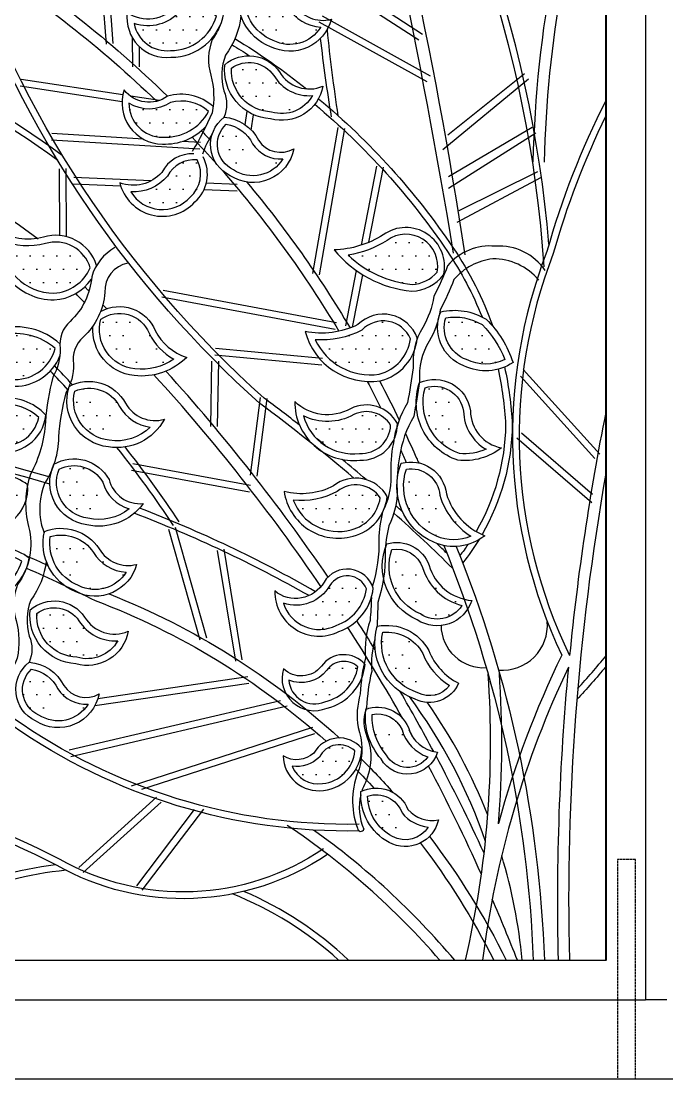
# Model space of a CAD drawing. Extents: x -6708 to 51378, y -17661 to 34250.
# Drawn here: x 28803 to 29622, y -4537 to -3195 of the extents above; entities that cross this region are included whole.
import ezdxf

# ---------------------------------------------------------------- set-up
doc = ezdxf.new("R2010")
doc.units = 0
doc.header["$LTSCALE"] = 5
doc.header["$MEASUREMENT"] = 0
doc.linetypes.add('HIDDEN', pattern=[0.375, 0.25, -0.125])
for name, color, linetype in [('0-BCA', 33, 'CONTINUOUS'), ('0-TEXT', 7, 'CONTINUOUS'), ('1', 1, 'CONTINUOUS'), ('GRILLES', 1, 'CONTINUOUS'), ('LEAF', 2, 'CONTINUOUS')]:
    doc.layers.add(name, color=color, linetype=linetype)

msp = doc.modelspace()

# ---------------------------------------------------------------- hatches: boundary and pattern name
at = {"layer": 'LEAF'}
h = msp.add_hatch(dxfattribs=at)
h.set_pattern_fill('DOTS', color=2, scale=270, style=0)
edge = h.paths.add_edge_path()
edge.add_arc((29022, -3409), 37.7, 83.7001, 153.388)
edge.add_arc((28944.9, -3355.2), 56.9, 266.8717, 319.6358, ccw=False)
edge.add_arc((28981.9, -3387.3), 47.2, 211.668, 318.2817)
edge.add_arc((28991.3, -3389.3), 39.1, 311.373, 387.1284)
edge = h.paths.add_edge_path()
edge.add_arc((29005.6, -3348.8), 52.1, 48.0683, 104.8849)
edge.add_arc((28965, -3258.8), 48.1, 237.5857, 304.4375, ccw=False)
edge.add_arc((28982.5, -3299.5), 43.2, 179.8018, 269.7318)
edge.add_arc((28985.5, -3280.3), 62.5, 267.0489, 331.6073)
edge = h.paths.add_edge_path()
edge.add_arc((29021.2, -3233.2), 53.1, 56.5835, 108.0211)
edge.add_arc((28963.5, -3146.3), 55, 251.5592, 318.58, ccw=False)
edge.add_arc((28987.6, -3190.8), 42.2, 190.452, 276.2747)
edge.add_arc((28992.7, -3172.8), 59.9, 269.4844, 344.4637)
edge = h.paths.add_edge_path()
edge.add_arc((29016.5, -3148.1), 61.2, 57.2514, 102.574)
edge.add_arc((28978.5, -3048.9), 46.5, 230.9332, 302.0744, ccw=False)
edge.add_arc((29004.5, -3084.6), 55.3, 180.4216, 262.2935)
edge.add_arc((29005.9, -3096.7), 43.7, 258.3418, 360.069)
edge = h.paths.add_edge_path()
edge.add_arc((29031.1, -3049.4), 59.2, 46.1948, 97.2645)
edge.add_arc((28997.7, -2946.5), 51.2, 227.0025, 300.3537, ccw=False)
edge.add_arc((29016.2, -2987.4), 53.5, 176.3773, 271.8563)
edge.add_arc((29028.6, -2997.9), 44.3, 256.0551, 348.4641)
edge = h.paths.add_edge_path()
edge.add_arc((29042.4, -2976.8), 76.7, 48.7144, 102.3946)
edge.add_arc((29001.4, -2846.2), 60.9, 236.102, 293.7525, ccw=False)
edge.add_arc((29038.3, -2886.9), 71.6, 187.9087, 272.5982)
edge.add_arc((29042.1, -2905.7), 52.7, 269.4343, 345.1795)
edge = h.paths.add_edge_path()
edge.add_arc((29093.7, -2829.4), 45.4, 16.1729, 106.9423)
edge.add_arc((29058.7, -2706.8), 82.2, 245.5737, 285.3805, ccw=False)
edge.add_arc((29091.3, -2782.3), 66.6, 179.4008, 270.0504)
edge.add_arc((29087.9, -2795), 54, 273.6782, 336.167)
edge = h.paths.add_edge_path()
edge.add_arc((29174.5, -2915.2), 40.7, 22.3985, 125.4934, ccw=False)
edge.add_arc((29280, -2866.4), 75.6, 206.1634, 241.2471)
edge.add_arc((29202.1, -2872), 73.5, 263.8003, 304.4303, ccw=False)
edge.add_arc((29199.4, -2895.1), 50.3, 164.9944, 264.0057, ccw=False)
edge = h.paths.add_edge_path()
edge.add_arc((29135.8, -3013.7), 44.3, 28.4274, 114.0132, ccw=False)
edge.add_arc((29219.7, -2967.8), 51.3, 208.9206, 263.2513)
edge.add_arc((29171.4, -2976.4), 59.8, 260.5605, 314.9246, ccw=False)
edge.add_arc((29166.6, -2985.4), 50.3, 166.0342, 264.2614, ccw=False)
edge = h.paths.add_edge_path()
edge.add_arc((29116.8, -3110.2), 42.5, 30.6227, 116.3725, ccw=False)
edge.add_arc((29200.5, -3075.8), 48.8, 195.0987, 253.4701)
edge.add_arc((29148.7, -3075.6), 60.4, 256.3811, 308.8468, ccw=False)
edge.add_arc((29139.9, -3089.3), 45.3, 157.7467, 263.1709, ccw=False)
edge = h.paths.add_edge_path()
edge.add_arc((29100.5, -3205.2), 49.4, 33.7623, 106.1355, ccw=False)
edge.add_arc((29185.7, -3151.8), 51.2, 210.4754, 266.8903)
edge.add_arc((29143.5, -3178.7), 46.3, 243.0927, 328.485, ccw=False)
edge.add_arc((29143.8, -3166.3), 57.7, 171.4619, 248.3566, ccw=False)
edge = h.paths.add_edge_path()
edge.add_arc((29091.8, -3286.1), 38.2, 34.5987, 125.8005, ccw=False)
edge.add_arc((29168.4, -3237.2), 52.8, 211.0153, 274.3476)
edge.add_arc((29133.5, -3268.2), 44.5, 252.9637, 330.8273, ccw=False)
edge.add_arc((29122.4, -3257.7), 53, 177.1879, 267.9611, ccw=False)
edge = h.paths.add_edge_path()
edge.add_arc((29056, -3370.6), 44.9, 26.0518, 81.365, ccw=False)
edge.add_arc((29131.9, -3328.3), 42.1, 212.4048, 273.7728)
edge.add_arc((29096.8, -3347.3), 44.4, 236.267, 328.6817, ccw=False)
edge.add_arc((29086.9, -3352), 35.4, 133.0615, 245.3902, ccw=False)
h = msp.add_hatch(dxfattribs=at)
h.set_pattern_fill('DOTS', color=2, scale=270, style=0)
edge = h.paths.add_edge_path()
edge.add_arc((28758.5, -4040.5), 52.1, 48.4484, 104.8849)
edge.add_arc((28717.9, -3950.4), 48.1, 237.5857, 304.4375, ccw=False)
edge.add_arc((28735.3, -3991.2), 43.2, 179.8018, 269.7318)
edge.add_arc((28738.5, -3972.9), 61.6, 266.867, 332.3514)
edge = h.paths.add_edge_path()
edge.add_arc((28774, -3924.9), 53.1, 56.5835, 108.0211)
edge.add_arc((28716.3, -3838), 55, 251.5592, 318.58, ccw=False)
edge.add_arc((28740.4, -3882.5), 42.2, 190.452, 276.2747)
edge.add_arc((28745.6, -3864.5), 59.9, 269.4844, 344.4637)
edge = h.paths.add_edge_path()
edge.add_arc((28769.4, -3839.8), 61.2, 57.2514, 102.574)
edge.add_arc((28731.3, -3740.6), 46.5, 230.9332, 302.0744, ccw=False)
edge.add_arc((28757.4, -3776.3), 55.3, 180.4216, 262.2935)
edge.add_arc((28758.8, -3788.3), 43.7, 258.3418, 360.069)
edge = h.paths.add_edge_path()
edge.add_arc((28783.9, -3741.1), 59.2, 46.1948, 97.2645)
edge.add_arc((28750.5, -3638.2), 51.2, 227.0025, 300.3537, ccw=False)
edge.add_arc((28769, -3679), 53.5, 176.3773, 271.8563)
edge.add_arc((28781.5, -3689.5), 44.3, 256.0551, 348.4641)
edge = h.paths.add_edge_path()
edge.add_arc((28795.2, -3668.5), 76.7, 48.7144, 102.3946)
edge.add_arc((28754.2, -3537.8), 60.9, 236.102, 293.7525, ccw=False)
edge.add_arc((28791.2, -3578.6), 71.6, 187.9087, 272.5982)
edge.add_arc((28794.9, -3597.4), 52.7, 269.4343, 345.1795)
edge = h.paths.add_edge_path()
edge.add_arc((28846.6, -3521.1), 45.4, 16.1729, 106.9423)
edge.add_arc((28811.6, -3398.4), 82.2, 245.5737, 285.3805, ccw=False)
edge.add_arc((28844.2, -3474), 66.6, 179.4008, 270.0504)
edge.add_arc((28840.8, -3486.6), 54, 273.6782, 336.167)
edge = h.paths.add_edge_path()
edge.add_arc((28927.3, -3606.9), 40.7, 22.3985, 125.4934, ccw=False)
edge.add_arc((29032.8, -3558), 75.6, 206.1634, 241.2471)
edge.add_arc((28954.9, -3563.7), 73.5, 263.8003, 304.4303, ccw=False)
edge.add_arc((28952.2, -3586.7), 50.3, 164.9944, 264.0057, ccw=False)
edge = h.paths.add_edge_path()
edge.add_arc((28888.7, -3705.4), 44.3, 28.4274, 114.0132, ccw=False)
edge.add_arc((28972.5, -3659.5), 51.3, 208.9206, 263.2513)
edge.add_arc((28924.2, -3668.1), 59.8, 260.5605, 314.9246, ccw=False)
edge.add_arc((28919.5, -3677.1), 50.3, 166.0342, 264.2614, ccw=False)
edge = h.paths.add_edge_path()
edge.add_arc((28869.7, -3801.8), 42.5, 30.6227, 116.3725, ccw=False)
edge.add_arc((28953.4, -3767.5), 48.8, 195.0987, 253.4701)
edge.add_arc((28901.6, -3767.2), 60.4, 256.3811, 308.8468, ccw=False)
edge.add_arc((28892.7, -3780.9), 45.3, 157.7467, 263.1709, ccw=False)
edge = h.paths.add_edge_path()
edge.add_arc((28853.3, -3896.9), 49.4, 33.7623, 106.1355, ccw=False)
edge.add_arc((28938.5, -3843.4), 51.2, 210.4754, 266.8903)
edge.add_arc((28896.3, -3870.4), 46.3, 243.0927, 328.485, ccw=False)
edge.add_arc((28896.7, -3857.9), 57.7, 171.4619, 248.3566, ccw=False)
edge = h.paths.add_edge_path()
edge.add_arc((28844.6, -3977.8), 38.2, 34.5987, 125.8005, ccw=False)
edge.add_arc((28921.3, -3928.9), 52.8, 211.0153, 274.3476)
edge.add_arc((28886.4, -3959.8), 44.5, 252.9637, 330.8273, ccw=False)
edge.add_arc((28875.2, -3949.4), 53, 177.1879, 267.9611, ccw=False)
edge = h.paths.add_edge_path()
edge.add_arc((28808.9, -4062.3), 44.9, 26.0518, 81.365, ccw=False)
edge.add_arc((28884.8, -4020), 42.1, 212.4048, 273.7728)
edge.add_arc((28849.7, -4038.9), 44.4, 236.267, 328.6817, ccw=False)
edge.add_arc((28839.8, -4043.7), 35.4, 133.0615, 245.3902, ccw=False)
edge = h.paths.add_edge_path()
edge.add_arc((28772.5, -4098.6), 34.7, 87.1055, 154.7464)
edge.add_arc((28697.8, -4046.9), 56.9, 266.8717, 319.6358, ccw=False)
edge.add_arc((28734.8, -4079), 47.2, 211.668, 318.2817)
edge.add_arc((28744.1, -4081), 39.1, 311.373, 387.1284)
h = msp.add_hatch(dxfattribs=at)
h.set_pattern_fill('DOTS', color=2, scale=270, style=0)
edge = h.paths.add_edge_path()
edge.add_arc((29290.9, -3506.3), 40.5, 349.4564, 486.1047)
edge.add_arc((29196.1, -3362), 132.2, 279.4366, 302.4222, ccw=False)
edge.add_arc((29313.2, -3391.1), 139.1, 226.7203, 263.9997)
edge.add_arc((29296.3, -3484.5), 45, 272.9482, 319.6312)
edge = h.paths.add_edge_path()
edge.add_arc((29262.3, -3613), 37.2, 22.7934, 136.8251)
edge.add_arc((29183.5, -3485.9), 114, 266.1712, 296.9481, ccw=False)
edge.add_arc((29245.6, -3567.2), 77, 204.9138, 278.3122)
edge.add_arc((29244, -3591.9), 53, 283.9043, 352.8287)
edge = h.paths.add_edge_path()
edge.add_arc((29240.8, -3726.9), 36, 31.5167, 116.5752)
edge.add_arc((29191.5, -3635.5), 67.9, 243.1801, 299.317, ccw=False)
edge.add_arc((29224, -3678.8), 65.6, 195.3511, 277.1196)
edge.add_arc((29234.4, -3706.8), 37.1, 266.5019, 357.986)
edge = h.paths.add_edge_path()
edge.add_arc((29227.4, -3821), 37.2, 33.5772, 129.0583)
edge.add_arc((29158.8, -3709.7), 93.9, 263.2993, 298.6937, ccw=False)
edge.add_arc((29205.1, -3782), 61, 200.1326, 285.6551)
edge.add_arc((29209.3, -3792.6), 49.6, 284.2872, 350.9936)
edge = h.paths.add_edge_path()
edge.add_arc((29216.5, -3925.2), 26, 21.2062, 148.3056)
edge.add_arc((29151.1, -3886.6), 50, 251.713, 330.0461, ccw=False)
edge.add_arc((29181, -3919.3), 47.9, 197.884, 296.7559)
edge.add_arc((29183.7, -3907.6), 57.6, 289.0626, 351.8732)
edge = h.paths.add_edge_path()
edge.add_arc((29212.2, -4034.1), 26.3, 47.2232, 145.2372)
edge.add_arc((29158.1, -3993.4), 41.4, 247.6489, 321.7172, ccw=False)
edge.add_arc((29174.8, -4029.2), 32.5, 184.3782, 294.1293)
edge.add_arc((29175.9, -4005.2), 55.1, 282.789, 350.0091)
edge = h.paths.add_edge_path()
edge.add_arc((29206.5, -4141.8), 28.3, 46.0188, 153.8544)
edge.add_arc((29152.3, -4099.8), 41.3, 261.925, 314.3271, ccw=False)
edge.add_arc((29180, -4127.1), 36.2, 202.0612, 278.3107)
edge.add_arc((29180.3, -4117.2), 46, 276.1583, 354.6451)
edge = h.paths.add_edge_path()
edge.add_arc((29253.2, -4211.9), 34.9, 19.6967, 108.4232, ccw=False)
edge.add_arc((29324.2, -4169.2), 49.1, 219.1292, 264.2471)
edge.add_arc((29290.1, -4199.6), 34.5, 241.8343, 327.7477, ccw=False)
edge.add_arc((29302, -4177.3), 59.8, 181.4565, 241.9269, ccw=False)
edge = h.paths.add_edge_path()
edge.add_arc((29255.1, -4108.1), 33.7, 23.5902, 102.133, ccw=False)
edge.add_arc((29335.7, -4080.1), 51.7, 196.2101, 250.8197)
edge.add_arc((29293.3, -4111.6), 30.8, 209.213, 325.6459, ccw=False)
edge.add_arc((29321.5, -4078), 73.5, 177.7251, 221.4271, ccw=False)
edge = h.paths.add_edge_path()
edge.add_arc((29266.6, -4022.6), 52.1, 28.6585, 95.708, ccw=False)
edge.add_arc((29392.2, -3966), 85.9, 201.6288, 237.6127)
edge.add_arc((29320.9, -4019.8), 31.5, 241.8738, 323.3942, ccw=False)
edge.add_arc((29325.9, -3984.7), 65.9, 167.8768, 252.4642, ccw=False)
edge = h.paths.add_edge_path()
edge.add_arc((29279.2, -3900.4), 35, 19.5907, 99.802, ccw=False)
edge.add_arc((29380, -3868.6), 70.7, 196.4995, 255.3301)
edge.add_arc((29330.6, -3916.7), 37.5, 235.49, 327.0875, ccw=False)
edge.add_arc((29334.8, -3887.4), 65.2, 160.7301, 247.0885, ccw=False)
edge = h.paths.add_edge_path()
edge.add_arc((29297.2, -3800.3), 37, 5.1905, 98.8334, ccw=False)
edge.add_arc((29422.2, -3770.9), 92, 196.4171, 237.961)
edge.add_arc((29351.6, -3798.3), 55.2, 246.5728, 293.3344, ccw=False)
edge.add_arc((29357.5, -3785.3), 69.5, 161.9662, 246.3022, ccw=False)
edge = h.paths.add_edge_path()
edge.add_arc((29327.2, -3696.1), 37.5, 8.7314, 108.5986, ccw=False)
edge.add_arc((29420.8, -3689.5), 56.5, 180.8889, 240.2649)
edge.add_arc((29365.4, -3677.7), 66.8, 264.3343, 294.1845, ccw=False)
edge.add_arc((29381.3, -3679.3), 68.6, 164.1519, 250.8683, ccw=False)
edge = h.paths.add_edge_path()
edge.add_arc((29352.6, -3639.7), 68.9, 59.4758, 99.2785, ccw=False)
edge.add_arc((29298.5, -3670.1), 126.4, 21.069, 45.2038, ccw=False)
edge.add_arc((29392, -3576.6), 53.9, 243.6316, 297.0168, ccw=False)
edge.add_arc((29382.9, -3584.3), 43.3, 163.1682, 249.9189, ccw=False)

# ---------------------------------------------------------------- linework, layer by layer
at = {"layer": '0-BCA', "color": 3}
for p, q in [((29595.2, -1937.4), (29595.2, -4437.4)), ((29545.2, -1987.5), (29545.2, -4387.4)), ((29545.2, -1987.5), (29545.2, -4387.4)), ((29545.2, -1987.5), (29545.2, -4387.4)), ((27858.7, -4437.4), (29595.2, -4437.4)), ((27858.7, -4437.4), (29595.2, -4437.4))]:
    msp.add_line(p, q, dxfattribs=at)
at = {"layer": '0-BCA', "color": 5}
msp.add_line((26053.9, -4537.4), (33226.5, -4537.4), dxfattribs=at)
at = {"layer": '0-BCA', "color": 3}
msp.add_lwpolyline([(27908.7, -2464.1), (27908.7, -4386.9), (29544.7, -4386.9), (29545.2, -1987.5, 0.153284), (27908.7, -2464.1, 3.305213)], format="xyb", dxfattribs=at)
at = {"layer": '0-TEXT'}
msp.add_line((29622.2, -4437.4), (29595.2, -4437.4), dxfattribs=at)
at = {"layer": '1'}
for p, q in [((29312.2, -3212.5), (29181, -3126.7)), ((29307.5, -3219.7), (29176.3, -3133.9)), ((28911, -3224.4), (28905.1, -3147.3)), ((28919.5, -3223.7), (28913.6, -3146.6)), ((29322, -3265.1), (29185, -3189.1)), ((29317.9, -3272.6), (29180.8, -3196.6)), ((28944.2, -3253.2), (28944, -3216.7)), ((28952.8, -3253.2), (28952.6, -3227.5)), ((28931.8, -3289.1), (28802.6, -3269.5)), ((29337.7, -3358.2), (29446.6, -3268.5)), ((29344.2, -3339.7), (29441.3, -3261.8)), ((28930.7, -3297.6), (28801.3, -3278)), ((28978, -3296.1), (28941.6, -3290.6)), ((29087, -3327), (29089.5, -3309.8)), ((29094.7, -3333.6), (29097.6, -3314.1)), ((28957.8, -3345), (28841.5, -3338.1)), ((29172.7, -3515.8), (29205.1, -3330.2)), ((29181.1, -3517.3), (29213.6, -3331.7)), ((29345.1, -3392.4), (29451.4, -3330)), ((29345.1, -3407.3), (29455.9, -3337.3)), ((29029.5, -3357.9), (28841, -3346.6)), ((29030.1, -3349.3), (29007.2, -3348)), ((29234.7, -3479.5), (29254.2, -3379.2)), ((29244.1, -3476), (29262.6, -3380.8)), ((28851.6, -3468), (28851.1, -3382.6)), ((28860.2, -3467.9), (28859.6, -3382.5)), ((28967.5, -3398), (28869.3, -3393.7)), ((29356.2, -3450.3), (29462.3, -3393.8)), ((29358.4, -3435.7), (29458.5, -3386.1)), ((28929.1, -3404.8), (28868.9, -3402.2)), ((29076.9, -3402.8), (29037.5, -3401)), ((29076.6, -3411.3), (29034.5, -3409.5)), ((29214.7, -3582), (29228.3, -3512)), ((29223.1, -3583.6), (29236.1, -3517.1)), ((29202.9, -3578.3), (28982.8, -3537.3)), ((29201.3, -3586.7), (28981.2, -3545.7)), ((29048.4, -3618.7), (29184.4, -3631.5)), ((29049.2, -3610.2), (29185.2, -3623)), ((29043.2, -3709.6), (29044.8, -3626.9)), ((29051.7, -3709.8), (29053.4, -3627)), ((29530.8, -3750.5), (29436.4, -3645.8)), ((29537.2, -3744.8), (29439.6, -3637.2)), ((29093.8, -3771.6), (29106.4, -3673)), ((29102.3, -3772.7), (29114.9, -3674.1)), ((29526.9, -3806.4), (29431.9, -3724.7)), ((29527.9, -3795.9), (29437.5, -3718.2)), ((29093.9, -3784.8), (28944.2, -3757)), ((29092.3, -3793.2), (28942.6, -3765.4)), ((29038.1, -3978.4), (28998.5, -3837.9)), ((29029.9, -3980.7), (28990.2, -3840.3)), ((29051.2, -3866.9), (29074.5, -4007.3)), ((29059.7, -3865.5), (29082.9, -4005.9)), ((29091.4, -4035.9), (28896.1, -4064.3)), ((29090.2, -4027.4), (28900.1, -4055.1)), ((29131.7, -4057.7), (28863.6, -4120.5)), ((29140.4, -4064.4), (28865.6, -4128.8)), ((28942.6, -4165.6), (29172.7, -4091.2)), ((28955.8, -4170.1), (29175.3, -4099.3)), ((28974.4, -4180.2), (28875.6, -4269.3)), ((28980.1, -4186.5), (28881.3, -4275.7)), ((29022.3, -4195.5), (28949, -4292.7)), ((29034.2, -4195.1), (28955.9, -4297.9))]:
    msp.add_line(p, q, dxfattribs=at)
for points in [[(29156, -3708, 0.006045), (29111, -3673.8, -0.130076), (28726.2, -3088.1)], [(28752, -3104.2, -0.052544), (28988.4, -3290.7, -0.052544)], [(28744.4, -3116.3, -0.051598), (28974.6, -3297.1, -0.051598)], [(29225, -3775.3, 0.016374), (29105.5, -3680.4, -0.119753), (28737.1, -3144, -0.119753)], [(28824.1, -3472, 0.170445), (27954.6, -3203.8, 0.186759)], [(29053.1, -3205, -0.000041), (29053.3, -3205.1, -0.000041)], [(29048.6, -3212.3, -0.000171), (29049.2, -3212.6, -0.000171)], [(29074, -3217.5, -0.030606), (29164.8, -3281.3)], [(29070.3, -3225.3, -0.00731), (29092.5, -3239.4)], [(29175.3, -3300.9, -0.070262), (29343.6, -3487.6, -0.054639), (29387.6, -3570.7)], [(29180.1, -3293.8, -0.070527), (29350.7, -3482.8, -0.063802), (29401.2, -3582.6)], [(29544.7, -3296.5, 0.049757), (29469.9, -3487.7, 0.205998), (29488.8, -3999.7)], [(29544.7, -3315.6, 0.045699), (29478, -3490.4, 0.208179), (29498.7, -4000.5)], [(29031.4, -3334.4, -0.003035), (29043.3, -3347.2, -0.003035)], [(29019.6, -3342.6, -0.008032), (29050.4, -3376.4, -0.008032)], [(29058, -3385.1, -0.044351), (29205.9, -3588.9)], [(29089.1, -3399.6, -0.039524), (29220.1, -3584.7)], [(28898.3, -3505.6, 0.414967), (28831, -3469.4, -0.218355), (28770.4, -3459.5, 0.473511), (28844.5, -3549.1, 0.226882), (28891.8, -3522.9, 0.226882)], [(28921.4, -3482.5, 0.186863), (28892.1, -3519.7, -0.1907), (28864.6, -3576.4, 0.252134), (28852.2, -3610.6, -0.139232), (28842.7, -3647.2, 0.045981), (28833.3, -3703.5, -0.111), (28814.4, -3770.3, 0.144561), (28812, -3836.8, -0.22353), (28798.1, -3910.2, 0.165363), (28796.1, -3955.7, -0.118044), (28797.7, -4003.5, -0.036084), (28772.6, -4052.5, 0.597142)], [(29467.7, -3512, 0.269749), (29404.5, -3481, 0.249457), (29343.9, -3505.9, -0.03088), (29326.3, -3544.5, -0.100136), (29312.3, -3584, 0.158377), (29300.3, -3635.3, -0.008948), (29292.9, -3679.6, 0.100671), (29275, -3730.9, 0.062282), (29271.8, -3772.6, -0.120989), (29261.3, -3818.2, 0.052555), (29256.6, -3853.2, -0.083888), (29248.4, -3911.8, -0.083888)], [(28938.2, -3502.4, 0.378866), (28908.8, -3539.6, -0.1907), (28881.4, -3596.3, 0.252134), (28869, -3630.5, -0.139232), (28859.4, -3667.1, 0.045981), (28850, -3723.4, -0.140758), (28832.4, -3782, 0.155026), (28828.5, -3834.8, -0.026372), (28831.7, -3844.8, -0.026372)], [(29459.5, -3523.9, 0.22233), (29401.1, -3496.9, 0.184664), (29351.9, -3523.2, -0.03088), (29334.3, -3561.8, -0.100136), (29320.4, -3601.3, 0.158377), (29308.3, -3652.6, -0.008948), (29300.9, -3696.9, 0.100671), (29283, -3748.2, 0.062282), (29279.8, -3789.9, -0.120989), (29269.3, -3835.6, 0.052555), (29264.6, -3870.5, -0.089477), (29255.2, -3932.9, -0.01766), (29254.1, -3964.9, -0.01766)], [(28882.9, -3552.3, 0.001039), (28875.8, -3545.3, 0.001437), (28871.9, -3540.9, 0.001437)], [(28889.1, -3538.4, 0.000437), (28886.1, -3535.5, 0.000975), (28883.4, -3532.4, 0.000975)], [(28911.2, -3560.3, 0.000738), (28906.1, -3555.3)], [(28851.8, -3604.7, 0.242831), (28776.1, -3585.4, -0.358992), (28711.7, -3568.3, 0.464995), (28794.6, -3658.6, 0.308457), (28851.8, -3620.1, 0.308457)], [(28903.4, -3563.8, -0.446759), (28972.8, -3587.8, 0.203971), (29012.7, -3622, -0.225979), (28946.1, -3645.2, -0.405502), (28893.6, -3582.3, -0.405502)], [(29416.1, -3634.2, -0.04199), (29426, -3707.3, -0.127799), (29387.6, -3846.8)], [(29183.1, -3912.9, 0.03574), (28971.2, -3644.1)], [(29192.1, -3900.7, 0.03452), (28986.3, -3639.5)], [(29407.9, -3637, -0.041284), (29417.5, -3707.5, -0.127883), (29380, -3842.9)], [(29241.9, -3652.6, -0.006661), (29259.2, -3686.3, -0.006661)], [(29257.6, -3651.9, -0.009651), (29282.4, -3701.5, -0.009651)], [(29544.7, -3691.4, 0.024698), (29498.7, -4000.5)], [(29188.3, -3733.7, 0.001399), (29178.1, -3725.5)], [(29290.4, -3718.7, -0.005939), (29304.3, -3749.8, -0.001097), (29307.4, -3755.9)], [(29284.4, -3739.8, -0.00294), (29291.1, -3755.2)], [(29240.4, -3777.1, 0.004235), (29210.1, -3751.5)], [(29544.7, -3768.8, 0.049297), (29498.4, -4386.9)], [(29265, -3809.9, 0.00001), (29264.9, -3809.9, 0.00001)], [(29268, -3801.2, 0.000136), (29267, -3800.3, 0.000136)], [(29286.6, -3817.9, 0.001243), (29278, -3810.1, 0.001243)], [(29350.6, -3890, 0.011043), (29275.7, -3819.5)], [(29343, -3870.6, 0.001895), (29330.2, -3858.3)], [(29339, -3860.8, -0.088407), (29452.4, -4386.9, -0.080866)], [(29354.9, -3861.9, -0.087338), (29466.7, -4386.9, -0.079868)], [(29369.7, -3859.4, -0.015546), (29359.5, -3873.4, -0.015546)], [(29383.8, -3853.3, -0.031268), (29363.1, -3882.7, -0.031268)], [(28807.4, -3873, -0.004642), (28836.6, -3885.9)], [(28809.3, -3889.4, -0.014124), (28896.4, -3930.5, -0.092106), (29189.7, -4109, -0.092106)], [(28834.3, -3880.5, -0.135711), (28814.8, -3930.1, 0.165363), (28812.8, -3975.6, -0.206922), (28812.7, -4009.1, -0.206922)], [(28914.3, -3922.1, -0.091065), (29206.5, -4105, -0.091065)], [(29247.1, -3926.9, -0.015982), (29245.4, -3955.9, 0.097925), (29239.5, -4003.2, 0.050393), (29233.1, -4048.9, 0.112896), (29230.2, -4091.7, -0.1518), (29231.6, -4144, 0.192061), (29229.5, -4219.4)], [(29251.9, -3993, 0.004506), (29228.7, -3956.2)], [(29286.7, -4080, 0.014038), (29217.3, -3964.7)], [(29251.6, -3979.2, 0.085163), (29247.5, -4020.6, 0.050393), (29241.1, -4066.2, 0.013617), (29240.2, -4068.5, 0.013617)], [(29497.2, -4015, 0.029416), (29484.2, -4386.9, 0.025789)], [(29496.8, -4016, 0.000263), (29497.1, -4016.6)], [(29544.7, -4014.4, -0.014853), (29508, -4056.1)], [(29326.2, -4122.3, 0.009049), (29283.7, -4046)], [(29231.5, -4214.4, -0.160124), (28791.8, -4079.2, -0.160124)], [(29239.9, -4069.5, 0.189984), (29241.5, -4102.9, -0.197948), (29239.6, -4161.4, 0.044341), (29234.9, -4172.5, 0.044341)], [(29231.7, -4222.9, -0.158331), (28791.1, -4089.2, -0.158331)], [(29301.4, -4106.3, 0.001327), (29295.2, -4095.2, 0.001327)], [(29233.2, -4130.4, -0.015852), (29274.9, -4174.2, -0.015852)], [(29390.2, -4251.1, 0.014268), (29329.2, -4127.8)], [(29191.3, -4252.6, -0.285875), (28847.3, -4266.3, 0.214668), (27922.6, -4219.7, 0.160848)], [(29186.5, -4245.5, -0.286034), (28851.4, -4258.7, 0.213763), (27923.3, -4210.2, 0.16057)], [(29227.4, -4144.7, -0.008815), (29250.4, -4168.5, -0.008815)], [(29386.8, -4278, 0.015937), (29319.8, -4140.7)], [(29233.6, -4177.2, 0.164815), (29237.6, -4220.6)], [(29309.3, -4238.2, -0.046788), (29402.4, -4386.9, -0.032906)], [(29320.8, -4229.8, -0.048571), (29418.3, -4386.9, -0.034953)], [(29432.4, -4386.9, 0.008738), (29400.6, -4309.5)]]:
    msp.add_lwpolyline(points, format="xyb", dxfattribs=at)
at = {"layer": '1', "elevation": 0}
for points in [[(29079.2, -3151.2, -0.353852), (29148.8, -3173.2, 0.336315), (29196.4, -3193, -0.473401), (29119, -3227.8, -0.369671)], [(29086.7, -3157.7, -0.326721), (29141.5, -3177.7, 0.251251), (29182.9, -3202.9, -0.39085), (29122.5, -3220, -0.3487)], [(29060, -3185.3, 0.265182), (28999.7, -3175.4, -0.39236), (28937.2, -3184.6, 0.481), (28992.6, -3241.3, 0.361947)], [(29050.4, -3188.9, 0.228285), (29004.7, -3182.7, -0.301065), (28946.1, -3198.5, 0.393018), (28992.2, -3232.7, 0.339354)], [(29061.2, -3250.7, -0.448313), (29130.4, -3259.8, 0.375465), (29185.7, -3277.9, -0.441065), (29119.1, -3319.2, -0.431955)], [(29069.4, -3255.1, -0.420371), (29123.2, -3264.4, 0.283595), (29172.4, -3289.9, -0.353449), (29120.5, -3310.7, -0.418172)], [(29060.1, -3317.3, -0.263581), (29103.8, -3346.6, 0.398737), (29148.8, -3357.3, -0.531899), (29068, -3391.6, -0.558843)], [(29062.8, -3326.2, -0.246148), (29096.4, -3350.9, 0.274357), (29134.7, -3370.3, -0.426612), (29072.2, -3384.1, -0.53355)]]:
    msp.add_lwpolyline(points, format="xyb", close=True, dxfattribs=at)
for points in [[(29081.5, -3188.9, -0.135711), (29062, -3238.4, 0.165363), (29060, -3283.9, -0.206922), (29059.8, -3317.5, -0.206922)], [(29055.1, -3201.1, -0.057193), (29045.2, -3218.5, 0.165363), (29043.3, -3264, -0.118044), (29044.9, -3311.8, -0.036084), (29019.7, -3360.8)], [(29046.2, -3303.7, 0.260156), (28988.5, -3290.6, -0.410248), (28933.5, -3282.7, 0.512348), (28982, -3351.3, 0.222218), (29037.1, -3328.9, 0.452913)], [(29040.5, -3310, 0.253116), (28992.3, -3298.5, -0.30026), (28939.3, -3299.4, 0.413856), (28982.3, -3342.7, 0.289384), (29040.5, -3310, 0.223008)], [(29045.2, -3338.1, 0.053935), (29032.6, -3364.1)], [(29021.9, -3363.7, 0.296191), (28981.1, -3387.3, -0.311183), (28927.8, -3400.5, 0.601436), (29023.2, -3424.8, 0.340085), (29033.7, -3367.6, 1.078008)], [(29026.1, -3371.5, 0.313802), (28988.3, -3392.1, -0.234383), (28941.8, -3412.1, 0.501929), (29017.1, -3418.7, 0.343134), (29026.1, -3371.5, 0.343134)]]:
    msp.add_lwpolyline(points, format="xyb", dxfattribs=at)
at = {"layer": '1'}
for points in [[(29338.6, -3517.5, 0.693512), (29262.2, -3466.5, -0.134591), (29199.7, -3485.6, 0.196581), (29298.4, -3538.1, 0.220919)], [(28890.2, -3508.5, 0.418152), (28833.3, -3477.7, -0.175458), (28777.6, -3473.3, 0.417538), (28844.2, -3540.6, 0.279623)], [(29330.7, -3513.7, 0.678632), (29267, -3473.6, -0.100632), (29217.8, -3492.4, 0.164112), (29298.7, -3529.5, 0.206557)], [(28903.7, -3573.7, -0.482854), (28965, -3591.4, 0.154289), (28996.5, -3624.3, -0.179163), (28947, -3636.7, -0.461066)], [(29305.3, -3597.4, 0.548134), (29230, -3580.5, -0.16447), (29163, -3589.3, 0.381849), (29258.4, -3651.7, 0.322068)], [(29335.1, -3564.3, -0.196169), (29392.8, -3573.6, -0.121333), (29426.9, -3628.4, -0.267544), (29364.6, -3632.8, -0.424854)], [(29296.6, -3598.5, 0.543135), (29235.1, -3587.5, -0.135102), (29175.8, -3599.6, 0.331679), (29256.8, -3643.3, 0.310147)], [(29341.5, -3571.7, -0.175439), (29387.6, -3580.4, -0.105699), (29416.4, -3624.6, -0.237244), (29368, -3624.9, -0.397699)], [(28845.8, -3610.9, 0.238603), (28778.8, -3593.6, -0.256991), (28720.3, -3588.4, 0.38732), (28794.4, -3650.1, 0.343085)], [(29308.3, -3654.1, -0.500179), (29372.8, -3689.7, 0.361189), (29412.2, -3736.7, -0.198244), (29356.9, -3752.5, -0.417673)], [(28834, -3695.5, 0.251803), (28773.5, -3674.2, -0.458485), (28711.6, -3655.5, 0.537347), (28769.9, -3741.1, 0.446147)], [(28863.5, -3658.9, -0.414303), (28935.1, -3680.2, 0.350219), (28984.4, -3700.5, -0.319457), (28913.3, -3735.6, -0.476626)], [(28870.7, -3664.9, -0.391824), (28927.6, -3684.3, 0.241606), (28966.5, -3710.4, -0.24176), (28914.4, -3727.1, -0.456924)], [(29315.3, -3660.6, -0.465603), (29364.2, -3690.4, 0.265033), (29392.7, -3738.6, -0.130987), (29358.8, -3744.1, -0.397526)], [(28824.9, -3698.4, 0.226597), (28776.4, -3682.4, -0.33145), (28715.6, -3675.6, 0.442508), (28770.8, -3732.5, 0.426582)], [(29280.1, -3705.9, 0.407265), (29220.7, -3687.2, -0.334187), (29149.9, -3677.9, 0.451391), (29232.5, -3752.4, 0.43311)], [(29271.5, -3708.1, 0.389173), (29224.7, -3694.7, -0.249963), (29160.8, -3696.1, 0.372734), (29232.2, -3743.8, 0.421821)], [(28810.8, -3783.6, 0.223258), (28752.6, -3772, -0.465813), (28696.7, -3756.2, 0.46848), (28748.5, -3839.6, 0.501171)], [(28844.2, -3757.6, -0.418208), (28914.2, -3776.9, 0.375782), (28957.5, -3807.5, -0.303142), (28885.8, -3834.4, -0.511006)], [(29285, -3756.4, -0.461543), (29342.4, -3795.3, 0.22665), (29391, -3848.3, -0.275832), (29326.2, -3856.7, -0.404152)], [(28850.8, -3763.8, -0.39265), (28906.2, -3780.2, 0.260347), (28939.5, -3814.3, -0.23301), (28887.4, -3826, -0.495449)], [(29291.5, -3763.7, -0.432961), (29334, -3796.9, 0.183281), (29373.4, -3848.9, -0.206915), (29329.6, -3848.9, -0.385547)], [(29267.2, -3798.5, 0.458959), (29199.2, -3784.9, -0.192137), (29136.3, -3792, 0.451828), (29223.8, -3849, 0.314399)], [(29258.4, -3800.4, 0.442519), (29203.9, -3792.1, -0.155677), (29147.9, -3803, 0.391506), (29221.6, -3840.7, 0.299569)], [(28832.1, -3842.9, -0.353852), (28901.7, -3864.9, 0.336315), (28949.2, -3884.7, -0.473401), (28871.9, -3919.4, -0.369671)], [(28839.6, -3849.4, -0.326721), (28894.4, -3869.4, 0.251251), (28935.7, -3894.5, -0.39085), (28875.4, -3911.6, -0.3487)], [(28812.9, -3877, 0.265182), (28752.5, -3867, -0.39236), (28690.1, -3876.2, 0.481), (28745.4, -3932.9, 0.361947)], [(29266.9, -3858.6, -0.399739), (29320.3, -3886, 0.308794), (29374.5, -3930.5, -0.497927), (29305.3, -3955.1, -0.411249)], [(28803.3, -3880.5, 0.228285), (28757.6, -3874.3, -0.301065), (28699, -3890.1, 0.393018), (28745, -3924.4, 0.339354)], [(29273.2, -3865.9, -0.365015), (29312.2, -3888.7, 0.262488), (29362.1, -3937, -0.422404), (29309.4, -3947.5, -0.395718)], [(29249.5, -3914.9, 0.644225), (29187, -3907.1, -0.466611), (29124.5, -3918.4, 0.560733), (29205.9, -3970, 0.28756)], [(29240.8, -3915.8, 0.619419), (29194.4, -3911.5, -0.355755), (29135.4, -3934, 0.460328), (29202.6, -3962.1, 0.281137)], [(28814.1, -3942.4, -0.448313), (28883.2, -3951.5, 0.375465), (28938.6, -3969.6, -0.441065), (28871.9, -4010.9, -0.431955)], [(28822.3, -3946.8, -0.420371), (28876, -3956.1, 0.283595), (28925.3, -3981.5, -0.353449), (28873.4, -4002.4, -0.418172)], [(29254.6, -3963.2, -0.33136), (29320.1, -3994.1, 0.186911), (29357.8, -4035.3, -0.435587), (29302.7, -4055.5, -0.407127)], [(29261.5, -3970.8, -0.301201), (29312.3, -3997.7, 0.158313), (29346.2, -4038.5, -0.371501), (29306.1, -4047.5, -0.386808)], [(29239.1, -4011.9, 0.494509), (29183.7, -4014, -0.439154), (29135.5, -4017.2, 0.636382), (29190.8, -4067.1, 0.317352)], [(28812.9, -4008.9, -0.263581), (28856.7, -4038.3, 0.398737), (28901.6, -4049, -0.531899), (28820.9, -4083.3, -0.558843)], [(29230.1, -4014.8, 0.4558), (29190.6, -4019.1, -0.334927), (29142.4, -4031.7, 0.519187), (29188.1, -4058.9, 0.302013)], [(28815.6, -4017.8, -0.246148), (28849.2, -4042.5, 0.274357), (28887.6, -4062, -0.426612), (28825, -4075.8, -0.53355)], [(29240, -4068.6, -0.40531), (29294.1, -4091.7, 0.306295), (29330.9, -4123, -0.652669), (29259.4, -4131.6, -0.209826)], [(29248.1, -4075.1, -0.356786), (29286, -4094.6, 0.242894), (29318.7, -4129, -0.556781), (29266.4, -4126.6, -0.193031)], [(29234.9, -4118.3, 0.529954), (29174.2, -4124.1, -0.331441), (29135.3, -4127.8, 0.451642), (29186.3, -4171.4, 0.376142)], [(29226.1, -4121.4, 0.508622), (29181.1, -4129.3, -0.232717), (29146.5, -4140.7, 0.345546), (29185.2, -4162.9, 0.356511)], [(29233.8, -4173, -0.438946), (29293.6, -4195.8, 0.269356), (29332.2, -4208.9, -0.496727), (29269.8, -4237.6, -0.293647)], [(29242.2, -4178.8, -0.407719), (29286.1, -4200.1, 0.199447), (29319.3, -4218, -0.393474), (29273.8, -4230, -0.270151)]]:
    msp.add_lwpolyline(points, format="xyb", close=True, dxfattribs=at)
for centre, radius, start, end in [((27907.6, -3612), 1570.6, 4.8795, 34.6344), ((27906.2, -3613.2), 1563.9, 3.8895, 34.3181), ((23614, -4363.9), 5817.8, 8.62, 16.29017), ((19799.5, -5085.9), 9684.5, 9.48644, 14.00803), ((30944.3, -3407.7), 1492.5, 159.6794, 178.6991), ((30944.3, -3407.7), 1478.2, 161.229, 178.6991), ((28234.3, -4201.7), 1040.8, 53.4077, 108.1301), ((28232.8, -4206.6), 1037.3, 53.5542, 107.088), ((31237.9, -3001.3), 2057.3, 185.7194, 188.7695), ((30898.7, -3028.8), 1726.7, 186.2664, 189.6014), ((27811.9, -4619), 1428.5, 42.3419, 43.6759), ((27811.9, -4619), 1419.9, 42.2944, 43.6319), ((28363.3, -5343.7), 1640.1, 73.1302, 106.0932), ((28363.3, -5343.7), 1631.6, 73.0534, 106.18), ((27811.9, -4619), 1419.9, 33.502, 38.4301), ((27811.9, -4619), 1428.5, 33.502, 38.1978), ((28363.3, -5343.7), 1631.6, 60.4488, 69.0681), ((28363.3, -5343.7), 1640.1, 60.2798, 68.93), ((29413.2, -3961.6), 57.4, 265.535, 4.2056), ((29389.8, -3961.5), 54.3, 180.978, 273.3208), ((30604.6, -4541.6), 1240.4, 154.0957, 164.6678), ((28825.1, -3416.7), 926.9, 317.556, 320.9269), ((28183.5, -4110.4), 1214.9, 346.8401, 4.089), ((30604.6, -4541.6), 1226.2, 154.5666, 172.7529), ((28183.5, -4110.4), 1229.2, 355.1798, 4.089), ((28760.2, -4451), 667.2, 18.7749, 36.6751), ((28760.2, -4451), 681.4, 21.3473, 35.0489), ((28597.9, -5024.5), 973.8, 40.8958, 56.1429), ((28615.2, -5007.7), 964.1, 40.0827, 54.6093), ((29233.7, -4219.3), 4.17, 181.9823, 340.7538), ((28760.2, -4451), 681.4, 5.3969, 16.7854), ((28904, -4719.6), 457.5, 97.2343, 133.3555), ((28904, -4719.6), 449, 95.6343, 132.1861), ((28904, -4719.6), 449, 47.8139, 68.194), ((28904, -4719.6), 457.5, 46.6445, 66.6468)]:
    msp.add_arc(centre, radius, start, end, dxfattribs=at)
at = {"layer": 'GRILLES', "linetype": 'HIDDEN'}
msp.add_lwpolyline([(29559.6, -4537.4), (29582.4, -4537.4), (29582.4, -4259.3), (29559.6, -4259.3)], close=True, dxfattribs=at)

doc.saveas('drawing.dxf')
